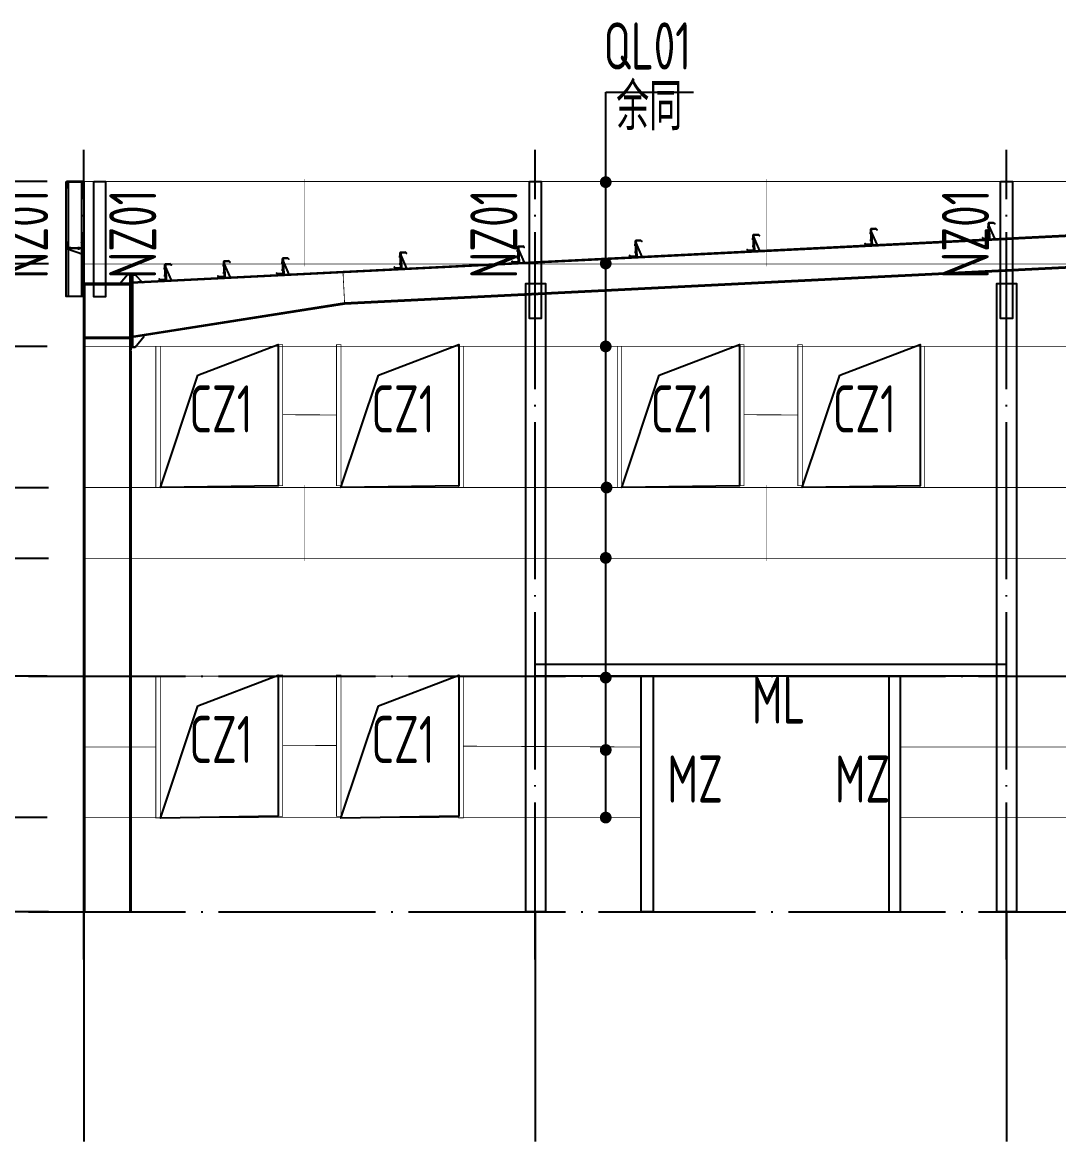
# Model space of a CAD drawing. Extents: x 180850 to 1399066, y 113487 to 334416.
# Drawn here: x 1060377 to 1073573, y 159531 to 173783 of the extents above; entities that cross this region are included whole.
import ezdxf
from ezdxf.enums import TextEntityAlignment as Align

# ---------------------------------------------------------------- set-up
doc = ezdxf.new("R2010")
doc.units = 0
doc.header["$LTSCALE"] = 1000
doc.linetypes.add('DOTE', pattern=[2.42, 2, -0.2, 0.02, -0.2])
doc.layers.add('_0', color=7, linetype='Continuous', lineweight=25)
for name, color, linetype in [('AXIS', 3, 'Continuous'), ('DOTE', 1, 'Continuous'), ('GL', 150, 'Continuous'), ('GZ', 50, 'Continuous'), ('LT', 27, 'Continuous'), ('PUB_DIM', 3, 'Continuous'), ('PZ', 202, 'Continuous'), ('TEXT', 7, 'Continuous'), ('THIN', 7, 'Continuous')]:
    doc.layers.add(name, color=color, linetype=linetype)
doc.styles.add('_TCH_DIM_T3', font='SIMPLEX', dxfattribs={"width": 0.705882, "bigfont": 'GBCBIG'})
doc.styles.add('TSSD_Dimension', font='Tssdeng.shx', dxfattribs={"width": 0.8, "bigfont": 'hztxt.shx'})
doc.styles.add('TSSD_Label', font='tssdeng.shx', dxfattribs={"width": 0.7, "bigfont": 'hztxt.shx'})
doc.styles.add('TSSD_Norm', font='tssdeng.shx', dxfattribs={"bigfont": 'hztxt.shx'})
doc.dimstyles.new('_TCH_ARCH&&150', dxfattribs={"dimtxt": 446.25, "dimasz": 150, "dimexe": 375, "dimexo": 450, "dimgap": 189.375, "dimtad": 1, "dimdec": 0, "dimzin": 0, "dimdsep": 46, "dimtxsty": '_TCH_DIM_T3', "dimblk": 'ARCHTICK', "dimcen": 0.09, "dimclrd": 3, "dimclre": 3, "dimclrt": 7, "dimazin": 2, "dimtfac": 1, "dimtdec": 0, "dimtix": 1, "dimtmove": 2, "dimatfit": 3, "dimfxl": 1, "dimtolj": 1, "dimtzin": 0, "dimarcsym": 0})

# ---------------------------------------------------------------- blocks, each defined once
blk = doc.blocks.new('_ArchTick')
at = {"color": 0, "linetype": 'ByBlock', "const_width": 0.4}
blk.add_lwpolyline([(-0.5, -0.5), (0.5, 0.5)], dxfattribs=at)
blk = doc.blocks.new('*D682')
at = {"layer": 'Defpoints', "color": 0, "transparency": 16777216}
for p in [(1059735, 163657), (1061143, 163657), (1061138, 162457)]:
    blk.add_point(p, dxfattribs=at)
at = {"layer": 'PUB_DIM', "color": 3, "lineweight": -2, "transparency": 16777216}
for p, q in [((1059735, 163657), (1059735, 163807)), ((1060693, 163657), (1059360, 163657)), ((1059735, 162457), (1059735, 163657)), ((1060688, 162457), (1059360, 162457)), ((1059735, 162457), (1059735, 162307))]:
    blk.add_line(p, q, dxfattribs=at)
at = {"layer": 'PUB_DIM', "color": 3, "lineweight": -2, "transparency": 16777216, "xscale": 150, "yscale": 150, "zscale": 150}
for p, rotation in [((1059735, 163657), 270), ((1059735, 162457), 90)]:
    blk.add_blockref('_ArchTick', p, dxfattribs=dict(at, rotation=rotation))
at = {"layer": 'PUB_DIM', "color": 7, "transparency": 16777216, "insert": (1059322, 163057), "char_height": 446.2, "attachment_point": 5, "rotation": 90, "style": '_TCH_DIM_T3'}
blk.add_mtext('\\A1;1200', dxfattribs=at)
blk = doc.blocks.new('*D683')
at = {"layer": 'Defpoints', "color": 0, "transparency": 16777216}
for p in [(1059735, 165457), (1061143, 165457), (1061143, 163657)]:
    blk.add_point(p, dxfattribs=at)
at = {"layer": 'PUB_DIM', "color": 3, "lineweight": -2, "transparency": 16777216}
for p, q in [((1060693, 165457), (1059360, 165457)), ((1059735, 163657), (1059735, 165457)), ((1060693, 163657), (1059360, 163657))]:
    blk.add_line(p, q, dxfattribs=at)
at = {"layer": 'PUB_DIM', "color": 3, "lineweight": -2, "transparency": 16777216, "xscale": 150, "yscale": 150, "zscale": 150}
for p, rotation in [((1059735, 165457), 90), ((1059735, 163657), 270)]:
    blk.add_blockref('_ArchTick', p, dxfattribs=dict(at, rotation=rotation))
at = {"layer": 'PUB_DIM', "color": 7, "transparency": 16777216, "insert": (1059322, 164557), "char_height": 446.2, "attachment_point": 5, "rotation": 90, "style": '_TCH_DIM_T3'}
blk.add_mtext('\\A1;1800', dxfattribs=at)
blk = doc.blocks.new('*D684')
at = {"layer": 'Defpoints', "color": 0, "transparency": 16777216}
for p in [(1059735, 166957), (1061159, 166957), (1061143, 165457)]:
    blk.add_point(p, dxfattribs=at)
at = {"layer": 'PUB_DIM', "color": 3, "lineweight": -2, "transparency": 16777216}
for p, q in [((1060709, 166957), (1059360, 166957)), ((1059735, 165457), (1059735, 166957)), ((1060693, 165457), (1059360, 165457))]:
    blk.add_line(p, q, dxfattribs=at)
at = {"layer": 'PUB_DIM', "color": 3, "lineweight": -2, "transparency": 16777216, "xscale": 150, "yscale": 150, "zscale": 150}
for p, rotation in [((1059735, 166957), 90), ((1059735, 165457), 270)]:
    blk.add_blockref('_ArchTick', p, dxfattribs=dict(at, rotation=rotation))
at = {"layer": 'PUB_DIM', "color": 7, "transparency": 16777216, "insert": (1059322, 166207), "char_height": 446.2, "attachment_point": 5, "rotation": 90, "style": '_TCH_DIM_T3'}
blk.add_mtext('\\A1;1500', dxfattribs=at)
blk = doc.blocks.new('*D685')
at = {"layer": 'Defpoints', "color": 0, "transparency": 16777216}
for p in [(1059735, 169657), (1061143, 169657), (1061159, 167857)]:
    blk.add_point(p, dxfattribs=at)
at = {"layer": 'PUB_DIM', "color": 3, "lineweight": -2, "transparency": 16777216}
for p, q in [((1060693, 169657), (1059360, 169657)), ((1059735, 167857), (1059735, 169657)), ((1060709, 167857), (1059360, 167857))]:
    blk.add_line(p, q, dxfattribs=at)
at = {"layer": 'PUB_DIM', "color": 3, "lineweight": -2, "transparency": 16777216, "xscale": 150, "yscale": 150, "zscale": 150}
for p, rotation in [((1059735, 169657), 90), ((1059735, 167857), 270)]:
    blk.add_blockref('_ArchTick', p, dxfattribs=dict(at, rotation=rotation))
at = {"layer": 'PUB_DIM', "color": 7, "transparency": 16777216, "insert": (1059322, 168757), "char_height": 446.2, "attachment_point": 5, "rotation": 90, "style": '_TCH_DIM_T3'}
blk.add_mtext('\\A1;1800', dxfattribs=at)
blk = doc.blocks.new('*D686')
at = {"layer": 'Defpoints', "color": 0, "transparency": 16777216}
for p in [(1059701, 170707), (1061159, 170707), (1061143, 169657)]:
    blk.add_point(p, dxfattribs=at)
at = {"layer": 'PUB_DIM', "color": 3, "lineweight": -2, "transparency": 16777216}
for p, q in [((1059701, 170707), (1059701, 170857)), ((1060709, 170707), (1059326, 170707)), ((1059701, 169657), (1059701, 170707)), ((1060693, 169657), (1059326, 169657)), ((1059701, 169657), (1059701, 169507))]:
    blk.add_line(p, q, dxfattribs=at)
at = {"layer": 'PUB_DIM', "color": 3, "lineweight": -2, "transparency": 16777216, "xscale": 150, "yscale": 150, "zscale": 150}
for p, rotation in [((1059701, 170707), 270), ((1059701, 169657), 90)]:
    blk.add_blockref('_ArchTick', p, dxfattribs=dict(at, rotation=rotation))
at = {"layer": 'PUB_DIM', "color": 7, "transparency": 16777216, "insert": (1059289, 170182), "char_height": 446.2, "attachment_point": 5, "rotation": 90, "style": '_TCH_DIM_T3'}
blk.add_mtext('\\A1;1050', dxfattribs=at)
blk = doc.blocks.new('*D687')
at = {"color": 3, "lineweight": -2, "transparency": 16777216}
for p, q in [((1060674, 171757), (1058235, 171757)), ((1058610, 162457), (1058610, 171757)), ((1060709, 162457), (1058235, 162457))]:
    blk.add_line(p, q, dxfattribs=at)
at = {"layer": 'Defpoints', "color": 0, "transparency": 16777216}
for p in [(1058610, 171757), (1061124, 171757), (1061159, 162457)]:
    blk.add_point(p, dxfattribs=at)
at = {"color": 3, "lineweight": -2, "transparency": 16777216, "xscale": 150, "yscale": 150, "zscale": 150}
for p, rotation in [((1058610, 171757), 90), ((1058610, 162457), 270)]:
    blk.add_blockref('_ArchTick', p, dxfattribs=dict(at, rotation=rotation))
at = {"color": 7, "transparency": 16777216, "insert": (1058197, 167107), "char_height": 446.2, "attachment_point": 5, "rotation": 90, "style": '_TCH_DIM_T3'}
blk.add_mtext('\\A1;9300', dxfattribs=at)
blk = doc.blocks.new('*D688')
at = {"layer": 'Defpoints', "color": 0, "transparency": 16777216}
for p in [(1061159, 167857), (1059735, 166957), (1061159, 166957)]:
    blk.add_point(p, dxfattribs=at)
at = {"layer": 'PUB_DIM', "color": 3, "lineweight": -2, "transparency": 16777216}
for p, q in [((1059735, 167857), (1059735, 168007)), ((1060709, 167857), (1059360, 167857)), ((1059735, 167857), (1059735, 166957)), ((1060709, 166957), (1059360, 166957)), ((1059735, 166957), (1059735, 166807))]:
    blk.add_line(p, q, dxfattribs=at)
at = {"layer": 'PUB_DIM', "color": 3, "lineweight": -2, "transparency": 16777216, "xscale": 150, "yscale": 150, "zscale": 150}
for p, rotation in [((1059735, 167857), 270), ((1059735, 166957), 90)]:
    blk.add_blockref('_ArchTick', p, dxfattribs=dict(at, rotation=rotation))
at = {"layer": 'PUB_DIM', "color": 7, "transparency": 16777216, "insert": (1059322, 167407), "char_height": 446.2, "attachment_point": 5, "rotation": 90, "style": '_TCH_DIM_T3'}
blk.add_mtext('\\A1;900', dxfattribs=at)
blk = doc.blocks.new('*D689')
at = {"layer": 'Defpoints', "color": 0, "transparency": 16777216}
for p in [(1061143, 171757), (1059701, 170707), (1061159, 170707)]:
    blk.add_point(p, dxfattribs=at)
at = {"layer": 'PUB_DIM', "color": 3, "lineweight": -2, "transparency": 16777216}
for p, q in [((1059701, 171757), (1059701, 171907)), ((1060693, 171757), (1059326, 171757)), ((1059701, 171757), (1059701, 170707)), ((1060709, 170707), (1059326, 170707)), ((1059701, 170707), (1059701, 170557))]:
    blk.add_line(p, q, dxfattribs=at)
at = {"layer": 'PUB_DIM', "color": 3, "lineweight": -2, "transparency": 16777216, "xscale": 150, "yscale": 150, "zscale": 150}
for p, rotation in [((1059701, 171757), 270), ((1059701, 170707), 90)]:
    blk.add_blockref('_ArchTick', p, dxfattribs=dict(at, rotation=rotation))
at = {"layer": 'PUB_DIM', "color": 7, "transparency": 16777216, "insert": (1059289, 171232), "char_height": 446.2, "attachment_point": 5, "rotation": 90, "style": '_TCH_DIM_T3'}
blk.add_mtext('\\A1;1050', dxfattribs=at)
blk = doc.blocks.new('A$C68553040')
at = {"layer": 'GL'}
for p, q in [((18004, 8874), (830, 8015)), ((18004, 8862), (830, 8003)), ((13520, 8249, 0), (3547, 7751)), ((13521, 8237, 0), (3548, 7739)), ((3546, 7750), (832, 7323)), ((3546, 7750), (832, 7323)), ((3548, 7739), (832, 7311)), ((3548, 7739), (832, 7311))]:
    blk.add_line(p, q, dxfattribs=at)
at = {"layer": 'GL', "color": 6, "const_width": 10}
blk.add_lwpolyline([(3527, 8150), (3548, 7739)], dxfattribs=at)
blk.add_lwpolyline([(3527, 8150), (3548, 7739)], dxfattribs=at)
at = {"layer": 'GZ'}
for p, q in [((226, 0, 4), (226, 7986, 0)), ((240, 0, 4), (240, 7986, 0)), ((812, 7315, -8), (240, 7315, -4)), ((812, 7315, -8), (240, 7315, -4)), ((812, 7301, -8), (240, 7301, -4)), ((812, 7301, -8), (240, 7301, -4)), ((812, 7141, -4), (812, 0, 0)), ((826, 7141, -4), (826, 0, 0))]:
    blk.add_line(p, q, dxfattribs=at)
at = {"layer": 'GZ', "elevation": -2}
blk.add_lwpolyline([(226, 7986), (812, 7986), (812, 8000), (226, 8000)], close=True, dxfattribs=at)
at = {"layer": 'LT'}
for p, q in [((1, 9285), (1, 9233)), ((5, 9236), (5, 9282)), ((226, 9300), (6, 9300)), ((6, 9300), (6, 9297)), ((6, 9297), (226, 9297)), ((210, 9297), (12, 9297)), ((16, 9293), (207, 9293)), ((218, 9282), (218, 9236)), ((221, 9233), (221, 9285)), ((226, 9297), (226, 9300)), ((12, 9222), (24, 9222)), ((24, 9225), (16, 9225)), ((24, 9222), (24, 9225)), ((199, 9225), (199, 9222)), ((207, 9225), (199, 9225)), ((199, 9222), (210, 9222)), ((0, 8463), (0, 8515)), ((3, 8512), (3, 8466)), ((5, 8448), (5, 8452)), ((5, 8452), (225, 8452)), ((225, 8448), (5, 8448)), ((5, 8448), (225, 8369)), ((11, 8527), (23, 8527)), ((209, 8452), (11, 8452)), ((23, 8523), (15, 8523)), ((15, 8455), (205, 8455)), ((23, 8527), (23, 8523)), ((53, 8429), (53, 8468)), ((164, 8429), (164, 8468)), ((198, 8523), (198, 8527)), ((198, 8527), (209, 8527)), ((205, 8523), (198, 8523)), ((217, 8466), (217, 8512)), ((220, 8515), (220, 8463)), ((225, 8452), (225, 8448))]:
    blk.add_line(p, q, dxfattribs=at)
at = {"layer": 'LT', "color": 1, "linetype": 'Continuous'}
for p, q in [((11769, 8715, -4), (11729, 8713, -4)), ((11769, 8715, -4), (11729, 8713, -4)), ((8772, 8565, -4), (8732, 8563, -4)), ((8772, 8565, -4), (8732, 8563, -4)), ((10270, 8640, -4), (10231, 8638, -4)), ((10270, 8640, -4), (10231, 8638, -4)), ((11773, 8623, -4), (11733, 8621, -4)), ((11773, 8623, -4), (11733, 8621, -4)), ((5776, 8415, -4), (5736, 8413, -4)), ((5776, 8415, -4), (5736, 8413, -4)), ((7274, 8490, -4), (7234, 8488, -4)), ((7274, 8490, -4), (7234, 8488, -4)), ((8777, 8473, -4), (8737, 8471, -4)), ((8777, 8473, -4), (8737, 8471, -4)), ((10275, 8548, -4), (10235, 8546, -4)), ((10275, 8548, -4), (10235, 8546, -4)), ((4278, 8340, -4), (4238, 8338, -4)), ((4278, 8340, -4), (4238, 8338, -4)), ((5781, 8324, -4), (5741, 8322, -4)), ((5781, 8324, -4), (5741, 8322, -4)), ((7279, 8398, -4), (7239, 8396, -4)), ((7279, 8398, -4), (7239, 8396, -4)), ((1282, 8190, -4), (1242, 8188, -4)), ((1282, 8190, -4), (1242, 8188, -4)), ((2031, 8228, -4), (1991, 8226, -4)), ((2031, 8228, -4), (1991, 8226, -4)), ((2035, 8136, -4), (1995, 8134, -4)), ((2035, 8136, -4), (1995, 8134, -4)), ((2780, 8265, -4), (2740, 8263, -4)), ((2780, 8265, -4), (2740, 8263, -4)), ((2784, 8174, -4), (2745, 8172, -4)), ((2784, 8174, -4), (2745, 8172, -4)), ((4283, 8249, -4), (4243, 8247, -4)), ((4283, 8249, -4), (4243, 8247, -4)), ((1286, 8099, -4), (1246, 8097, -4)), ((1286, 8099, -4), (1246, 8097, -4))]:
    blk.add_line(p, q, dxfattribs=at)
at = {"layer": 'LT'}
for points in [[(225, 7836), (1, 7836), (1, 9297), (225, 9297)], [(195, 7836), (31, 7836), (31, 9297), (195, 9297)], [(11747, 8753), (11753, 8754), (11762, 8562), (11756, 8561)], [(11753, 8744), (11762, 8562), (11832, 8565)], [(8750, 8603), (8756, 8604), (8766, 8412), (8760, 8412)], [(8757, 8594), (8766, 8412), (8836, 8415)], [(10248, 8678), (10254, 8679), (10264, 8487), (10258, 8487)], [(10255, 8669), (10264, 8487), (10334, 8490)], [(5754, 8454), (5760, 8454), (5770, 8262), (5764, 8262)], [(5761, 8444), (5770, 8262), (5839, 8266)], [(7252, 8529), (7258, 8529), (7268, 8337), (7262, 8337)], [(7259, 8519), (7268, 8337), (7338, 8341)], [(2009, 8266), (2015, 8267), (2024, 8075), (2018, 8075)], [(2758, 8304), (2764, 8304), (2773, 8112), (2767, 8112)], [(2764, 8294), (2773, 8112), (2843, 8116)], [(4256, 8379), (4262, 8379), (4271, 8187), (4265, 8187)], [(4262, 8369), (4271, 8187), (4341, 8191)], [(1260, 8229), (1266, 8229), (1275, 8037), (1269, 8037)], [(1266, 8219), (1275, 8037), (1345, 8041)], [(2015, 8257), (2024, 8075), (2094, 8078)]]:
    blk.add_lwpolyline(points, close=True, dxfattribs=at)
at = {"layer": 'LT', "elevation": -4}
for points in [[(10248, 8683, -0.414214), (10258, 8694), (10313, 8697), (10327, 8684), (10329, 8686), (10314, 8700), (10254, 8697, 0.414214), (10245, 8686), (10254, 8509, -0.414214), (10244, 8499), (10189, 8496), (10175, 8509), (10173, 8507), (10188, 8493), (10247, 8496, 0.414214), (10257, 8507), (10248, 8683)], [(11746, 8758, -0.414214), (11756, 8769), (11811, 8772), (11826, 8759), (11828, 8761), (11813, 8775), (11753, 8772, 0.414214), (11743, 8761), (11752, 8584, -0.414214), (11742, 8574), (11687, 8571), (11673, 8584), (11671, 8582), (11686, 8568), (11746, 8571, 0.414214), (11755, 8581), (11746, 8758)], [(8750, 8608, -0.414214), (8760, 8619), (8815, 8622), (8829, 8609), (8831, 8611), (8816, 8625), (8756, 8622, 0.414214), (8747, 8611), (8756, 8435, -0.414214), (8746, 8424), (8691, 8421), (8676, 8434), (8674, 8432), (8689, 8418), (8749, 8421, 0.414214), (8759, 8432), (8750, 8608)], [(5754, 8459, -0.414214), (5763, 8469), (5819, 8472), (5833, 8459), (5835, 8461), (5820, 8475), (5760, 8472, 0.414214), (5751, 8461), (5759, 8285, -0.414214), (5750, 8274), (5694, 8271), (5680, 8284), (5678, 8282), (5693, 8268), (5753, 8271, 0.414214), (5763, 8282), (5754, 8459)], [(7252, 8534, -0.414214), (7261, 8544), (7317, 8547), (7331, 8534), (7333, 8536), (7318, 8550), (7258, 8547, 0.414214), (7249, 8536), (7258, 8360, -0.414214), (7248, 8349), (7192, 8346), (7178, 8359), (7176, 8357), (7191, 8343), (7251, 8346, 0.414214), (7261, 8357), (7252, 8534)], [(2008, 8271, -0.414214), (2018, 8282), (2074, 8285), (2088, 8272), (2090, 8274), (2075, 8288), (2015, 8285, 0.414214), (2005, 8274), (2014, 8097, -0.414214), (2005, 8087), (1949, 8084), (1935, 8097), (1933, 8095), (1948, 8081), (2008, 8084, 0.414214), (2017, 8095), (2008, 8271)], [(2758, 8309, -0.414214), (2767, 8319), (2823, 8322), (2837, 8309), (2839, 8312), (2824, 8325), (2764, 8322, 0.414214), (2754, 8312), (2763, 8135, -0.414214), (2754, 8124), (2698, 8122), (2684, 8134), (2682, 8132), (2697, 8119), (2757, 8122, 0.414214), (2766, 8132), (2758, 8309)], [(4256, 8384, -0.414214), (4265, 8394), (4321, 8397), (4335, 8384), (4337, 8386), (4322, 8400), (4262, 8397, 0.414214), (4252, 8387), (4261, 8210, -0.414214), (4252, 8199), (4196, 8197), (4182, 8209), (4180, 8207), (4195, 8193), (4255, 8196, 0.414214), (4264, 8207), (4256, 8384)], [(1259, 8234, -0.414214), (1269, 8244), (1325, 8247), (1339, 8234), (1341, 8237), (1326, 8250), (1266, 8247, 0.414214), (1256, 8237), (1265, 8060, -0.414214), (1256, 8049), (1200, 8047), (1186, 8059), (1184, 8057), (1199, 8044), (1259, 8047, 0.414214), (1268, 8057), (1259, 8234)]]:
    blk.add_lwpolyline(points, format="xyb", dxfattribs=at)
at = {"layer": 'LT'}
for centre, start, end in [((12, 9285), 90, 180), ((16, 9282), 90, 180), ((207, 9282), 0, 90), ((210, 9285), 0, 90), ((12, 9233), 180, 270), ((16, 9236), 180, 270), ((207, 9236), 270, 0), ((210, 9233), 270, 0), ((11, 8515), 90, 180), ((11, 8463), 180, 270), ((15, 8512), 90, 180), ((15, 8466), 180, 270), ((205, 8512), 0, 90), ((205, 8466), 270, 0), ((209, 8515), 0, 90), ((209, 8463), 270, 0)]:
    blk.add_arc(centre, 11.3, start, end, dxfattribs=at)
at = {"layer": 'LT', "color": 1, "linetype": 'Continuous'}
for points in [[(11746, 8701, -4), (11745, 8726, -4), (11755, 8702, -4), (11754, 8726, -4)], [(11746, 8701, -4), (11745, 8726, -4), (11755, 8702, -4), (11754, 8726, -4)], [(8750, 8551, -4), (8749, 8576, -4), (8759, 8552, -4), (8758, 8576, -4)], [(8750, 8551, -4), (8749, 8576, -4), (8759, 8552, -4), (8758, 8576, -4)], [(10248, 8626, -4), (10247, 8651, -4), (10257, 8627, -4), (10256, 8651, -4)], [(10248, 8626, -4), (10247, 8651, -4), (10257, 8627, -4), (10256, 8651, -4)], [(10251, 8559, -4), (10253, 8535, -4), (10260, 8560, -4), (10262, 8535, -4)], [(10251, 8559, -4), (10253, 8535, -4), (10260, 8560, -4), (10262, 8535, -4)], [(11749, 8634, -4), (11751, 8610, -4), (11758, 8635, -4), (11760, 8610, -4)], [(11749, 8634, -4), (11751, 8610, -4), (11758, 8635, -4), (11760, 8610, -4)], [(5754, 8402, -4), (5752, 8426, -4), (5763, 8402, -4), (5761, 8426, -4)], [(5754, 8402, -4), (5752, 8426, -4), (5763, 8402, -4), (5761, 8426, -4)], [(7252, 8476, -4), (7251, 8501, -4), (7261, 8477, -4), (7260, 8501, -4)], [(7252, 8476, -4), (7251, 8501, -4), (7261, 8477, -4), (7260, 8501, -4)], [(7255, 8410, -4), (7256, 8385, -4), (7264, 8410, -4), (7265, 8386, -4)], [(7255, 8410, -4), (7256, 8385, -4), (7264, 8410, -4), (7265, 8386, -4)], [(8753, 8484, -4), (8754, 8460, -4), (8762, 8485, -4), (8763, 8460, -4)], [(8753, 8484, -4), (8754, 8460, -4), (8762, 8485, -4), (8763, 8460, -4)], [(2757, 8252, -4), (2756, 8276, -4), (2766, 8252, -4), (2765, 8277, -4)], [(2757, 8252, -4), (2756, 8276, -4), (2766, 8252, -4), (2765, 8277, -4)], [(4255, 8327, -4), (4254, 8351, -4), (4264, 8327, -4), (4263, 8352, -4)], [(4255, 8327, -4), (4254, 8351, -4), (4264, 8327, -4), (4263, 8352, -4)], [(5757, 8335, -4), (5758, 8310, -4), (5766, 8335, -4), (5767, 8311, -4)], [(5757, 8335, -4), (5758, 8310, -4), (5766, 8335, -4), (5767, 8311, -4)], [(1259, 8177, -4), (1258, 8201, -4), (1268, 8177, -4), (1267, 8202, -4)], [(1259, 8177, -4), (1258, 8201, -4), (1268, 8177, -4), (1267, 8202, -4)], [(2008, 8214, -4), (2007, 8239, -4), (2017, 8215, -4), (2016, 8239, -4)], [(2008, 8214, -4), (2007, 8239, -4), (2017, 8215, -4), (2016, 8239, -4)], [(2012, 8147, -4), (2013, 8123, -4), (2021, 8148, -4), (2022, 8123, -4)], [(2012, 8147, -4), (2013, 8123, -4), (2021, 8148, -4), (2022, 8123, -4)], [(2761, 8185, -4), (2762, 8160, -4), (2770, 8185, -4), (2771, 8161, -4)], [(2761, 8185, -4), (2762, 8160, -4), (2770, 8185, -4), (2771, 8161, -4)], [(4259, 8260, -4), (4260, 8235, -4), (4268, 8260, -4), (4269, 8236, -4)], [(4259, 8260, -4), (4260, 8235, -4), (4268, 8260, -4), (4269, 8236, -4)], [(1263, 8110, -4), (1264, 8085, -4), (1272, 8110, -4), (1273, 8086, -4)], [(1263, 8110, -4), (1264, 8085, -4), (1272, 8110, -4), (1273, 8086, -4)]]:
    blk.add_solid(points, dxfattribs=at)
at = {"layer": 'LT'}
for points in [[(65, 8455), (41, 8455), (65, 8448), (41, 8448)], [(176, 8455), (151, 8455), (176, 8448), (151, 8448)]]:
    blk.add_solid(points, dxfattribs=at)
at = {"layer": 'PZ'}
for p, q in [((782, 8110, -4), (690, 8000, -4)), ((812, 8110, -4), (782, 8110, -4)), ((812, 8110, -4), (782, 8110, -4)), ((812, 8110, -4), (812, 7141, -4)), ((812, 8110, -4), (852, 8110, -4)), ((832, 7191, -4), (832, 8110, -4)), ((852, 8110, -4), (882, 8111, -4)), ((852, 8110, -4), (882, 8111, -4)), ((852, 7191, -4), (852, 8110, -4)), ((882, 8111, -4), (979, 8010, -4)), ((882, 7191, -4), (995, 7328, -4)), ((812, 7141, -4), (826, 7141, -8)), ((826, 7141, -8), (832, 7191, -4)), ((832, 7191, -4), (852, 7191, -4)), ((832, 7191, -4), (852, 7191, -4)), ((852, 7191, -4), (882, 7191, -4))]:
    blk.add_line(p, q, dxfattribs=at)

msp = doc.modelspace()

# ---------------------------------------------------------------- linework, layer by layer
at = {"layer": '_0', "color": 1, "const_width": 75}
for points in [[(1067768.19, 171748.49, 1), (1067843.19, 171748.49, 1)], [(1067768.19, 170712.55, 1), (1067843.19, 170712.55, 1)], [(1067768.19, 169656.17, 1), (1067843.19, 169656.17, 1)], [(1067778.82, 167859.84, 1), (1067853.82, 167859.84, 1)], [(1067768.19, 166964.1, 1), (1067843.19, 166964.1, 1)], [(1067768.19, 165439.52, 1), (1067843.19, 165439.52, 1)], [(1067768.19, 164517.89, 1), (1067843.19, 164517.89, 1)], [(1067768.19, 163657.3, 1), (1067843.19, 163657.3, 1)]]:
    msp.add_lwpolyline(points, format="xyb", close=True, dxfattribs=at)
at = {"layer": 'AXIS', "linetype": 'ByBlock'}
for p, q in [((1067805.69, 163598.24), (1067805.69, 172894.9)), ((1067805.69, 172894.9), (1068922.74, 172894.9))]:
    msp.add_line(p, q, dxfattribs=at)
at = {"layer": 'AXIS', "color": 6, "linetype": 'ByBlock'}
for p, q in [((1072909.1, 165607.3), (1066909.1, 165607.3)), ((1072909.1, 165457.3), (1066909.1, 165457.38))]:
    msp.add_line(p, q, dxfattribs=at)
at = {"layer": 'AXIS'}
for p, q in [((1061159.1, 162457.3), (1061159.1, 159531.11)), ((1066909.1, 162457.3), (1066909.1, 159531.11)), ((1072909.1, 162457.3), (1072909.1, 159531.11))]:
    msp.add_line(p, q, dxfattribs=at)
at = {"layer": 'AXIS', "color": 3, "linetype": 'ByBlock', "const_width": 1}
for points in [[(1063974.1, 170677.3), (1063974.1, 170737.3), (1063974.1, 171727.3), (1063974.1, 171787.3)], [(1069849.1, 170677.3), (1069849.1, 170737.3), (1069849.1, 171727.3), (1069849.1, 171787.3)], [(1064039.1, 169623.92), (1064039.1, 169683.92), (1064039.1, 170677.3), (1064039.1, 170737.3)], [(1069914.1, 169623.92), (1069914.1, 169683.92), (1069914.1, 170677.3), (1069914.1, 170737.3)], [(1063974.1, 166923.92), (1063974.1, 166983.92), (1063974.1, 167830.97), (1063974.1, 167890.97)], [(1069849.1, 166923.92), (1069849.1, 166983.92), (1069849.1, 167830.97), (1069849.1, 167890.97)], [(1064034.1, 165423.92), (1064034.1, 165483.92), (1064034.1, 166923.92), (1064034.1, 166983.92)], [(1069909.1, 165577.3), (1069909.1, 165637.3), (1069909.1, 166923.92), (1069909.1, 166983.92)]]:
    msp.add_lwpolyline(points, dxfattribs=at)
at = {"layer": 'AXIS', "color": 6, "linetype": 'ByBlock'}
for points in [[(1068259.1, 165457.38), (1068409.1, 165457.38), (1068409.1, 162457.3), (1068259.1, 162457.3)], [(1071559.1, 165457.38), (1071409.1, 165457.38), (1071409.1, 162457.3), (1071559.1, 162457.3)]]:
    msp.add_lwpolyline(points, close=True, dxfattribs=at)
at = {"layer": 'DOTE', "linetype": 'DOTE'}
for p, q in [((1061159.1, 161850.89), (1061159.1, 172158.95)), ((1066909.1, 161850.89), (1066909.1, 172158.95)), ((1072909.1, 161850.89), (1072909.1, 172158.95)), ((1060453.44, 165457.3), (1097787.8, 165457.3)), ((1060453.44, 162457.3), (1097787.8, 162457.3))]:
    msp.add_line(p, q, dxfattribs=at)
at = {"layer": 'GL'}
for points in [[(1062613.09, 169290.39), (1063634.14, 169679.46), (1063634.14, 167882.84), (1062134.14, 167860.67)], [(1064913.01, 169290.39), (1065934.05, 169679.46), (1065934.05, 167882.84), (1064434.05, 167860.67)], [(1068488.09, 169290.39), (1069509.14, 169679.46), (1069509.14, 167882.84), (1068009.14, 167860.67)], [(1070788.01, 169290.39), (1071809.05, 169679.46), (1071809.05, 167882.84), (1070309.05, 167860.67)], [(1062613.09, 165081.1), (1063634.14, 165470.18), (1063634.14, 163673.55), (1062134.14, 163651.39)], [(1064913.01, 165081.1), (1065934.05, 165470.18), (1065934.05, 163673.55), (1064434.05, 163651.39)]]:
    msp.add_lwpolyline(points, close=True, dxfattribs=at)
at = {"layer": 'GZ'}
for points in [[(1061284.88, 171757.3), (1061434.88, 171757.3), (1061434.88, 170289.63), (1061284.88, 170289.63)], [(1066834.1, 171757.3), (1066984.1, 171757.3), (1066984.1, 170011.03), (1066834.1, 170011.03)], [(1072834.1, 171757.3), (1072984.1, 171757.3), (1072984.1, 170011.03), (1072834.1, 170011.03)], [(1066787.1, 162457.3), (1066787.1, 170457.3), (1067037.1, 170457.3), (1067037.1, 162457.3)], [(1072787.1, 162457.3), (1072787.1, 170457.3), (1073037.1, 170457.3), (1073037.1, 162457.3)]]:
    msp.add_lwpolyline(points, close=True, dxfattribs=at)
at = {"layer": 'LT', "linetype": 'ByBlock', "const_width": 10}
for points in [[(1096659.1, 171757.3), (1061159.1, 171757.3)], [(1096659.1, 170707.3), (1061159.1, 170707.3)], [(1096659.1, 169657.3), (1061159.1, 169657.3)], [(1063691.1, 168787.06), (1064377.1, 168783.73)], [(1069566.1, 168787.06), (1070252.1, 168783.73)], [(1096668.54, 167860.22), (1061168.54, 167860.22)], [(1096659.1, 166957.3), (1061159.1, 166957.3)], [(1096659.1, 165457.38), (1061159.1, 165457.38)], [(1062077.18, 164555.61), (1061159.1, 164555.61)], [(1063691.1, 164577.78), (1064377.1, 164574.45)], [(1065991.01, 164566.62), (1068259.1, 164555.61)], [(1073952.18, 164555.61), (1071559.1, 164555.61)], [(1068259.1, 163657.3), (1061159.1, 163657.3)], [(1086259.1, 163657.3), (1071559.1, 163657.3)]]:
    msp.add_lwpolyline(points, dxfattribs=at)
for points in [[(1062077.18, 169657.3), (1062134.14, 169657.3), (1062134.14, 167860.67), (1062077.18, 167860.67)], [(1063691.1, 169679.46), (1063634.14, 169679.46), (1063634.14, 167882.84), (1063691.1, 167882.84)], [(1064377.1, 169679.46), (1064434.05, 169679.46), (1064434.05, 167882.84), (1064377.1, 167882.84)], [(1065991.01, 169657.3), (1065934.05, 169657.3), (1065934.05, 167860.67), (1065991.01, 167860.67)], [(1067952.18, 169657.3), (1068009.14, 169657.3), (1068009.14, 167860.67), (1067952.18, 167860.67)], [(1069566.1, 169679.46), (1069509.14, 169679.46), (1069509.14, 167882.84), (1069566.1, 167882.84)], [(1070252.1, 169679.46), (1070309.05, 169679.46), (1070309.05, 167882.84), (1070252.1, 167882.84)], [(1071866.01, 169657.3), (1071809.05, 169657.3), (1071809.05, 167860.67), (1071866.01, 167860.67)], [(1063691.1, 165470.18), (1063634.14, 165470.18), (1063634.14, 163673.55), (1063691.1, 163673.55)], [(1064377.1, 165470.18), (1064434.05, 165470.18), (1064434.05, 163673.55), (1064377.1, 163673.55)], [(1062077.18, 165448.01), (1062134.14, 165448.01), (1062134.14, 163651.39), (1062077.18, 163651.39)], [(1065991.01, 165448.01), (1065934.05, 165448.01), (1065934.05, 163651.39), (1065991.01, 163651.39)]]:
    msp.add_lwpolyline(points, close=True, dxfattribs=at)

# ---------------------------------------------------------------- block references
msp.add_blockref('A$C68553040', (1060932.87, 162457.3, -4.03))

# ---------------------------------------------------------------- texts
at = {"layer": 'TEXT', "style": 'TSSD_Label', "width": 0.7}
msp.add_text('QL01', height=600, dxfattribs=at).set_placement((1068891.7, 173002.72), align=Align.BOTTOM_RIGHT)
at = {"layer": 'TEXT', "style": 'TSSD_Norm', "width": 0.7}
for p in [(1060704.94, 170517.49), (1062082.43, 170517.49), (1066681.23, 170517.49), (1072686.86, 170517.49)]:
    msp.add_text('NZ01', height=600, rotation=90, dxfattribs=at).set_placement(p)
at = {"layer": 'TEXT', "style": 'TSSD_Label', "width": 0.7}
for s, p in [('CZ1', (1062503.56, 168561.13)), ('CZ1', (1064821.55, 168561.13)), ('CZ1', (1068378.56, 168561.13)), ('CZ1', (1070696.55, 168561.13)), ('ML', (1069666.51, 164854.06)), ('CZ1', (1062503.56, 164351.85)), ('CZ1', (1064821.55, 164351.85)), ('MZ', (1068590.31, 163848.46)), ('MZ', (1070722.93, 163848.46))]:
    msp.add_text(s, height=600, dxfattribs=at).set_placement(p)
at = {"layer": 'THIN', "style": 'TSSD_Dimension', "width": 0.7}
msp.add_text('余同', height=600, dxfattribs=at).set_placement((1068778.77, 172230.57), align=Align.BOTTOM_RIGHT)

# ---------------------------------------------------------------- dimensions: what is measured, and where the dimension line sits
dim = msp.add_linear_dim(base=(1058609.52, 171757.3), p1=(1061159.1, 162457.3), p2=(1061123.55, 171757.3), angle=90, dimstyle='_TCH_ARCH&&150')
dim.commit()
dim.dimension.update_dxf_attribs({"geometry": '*D687', "text_midpoint": (1058197.02, 167107.3)})
at = {"layer": 'PUB_DIM'}
for base, p1, p2, angle, picture, middle in [((1059701.46, 170707.3), (1061143.03, 171757.3), (1061159.1, 170707.3), 270, '*D689', (1059288.96, 171232.3)), ((1059701.46, 170707.3), (1061143.03, 169657.3), (1061159.1, 170707.3), 90, '*D686', (1059288.96, 170182.3)), ((1059734.75, 169657.3), (1061159.1, 167856.95), (1061143.03, 169657.3), 90, '*D685', (1059322.25, 168757.12)), ((1059734.75, 166957.3), (1061159.1, 167856.95), (1061159.1, 166957.3), 270, '*D688', (1059322.25, 167407.12)), ((1059734.75, 166957.3), (1061143.03, 165457.38), (1061159.1, 166957.3), 90, '*D684', (1059322.25, 166207.34)), ((1059734.75, 165457.38), (1061143.03, 163657.38), (1061143.03, 165457.38), 90, '*D683', (1059322.25, 164557.38)), ((1059734.75, 163657.38), (1061137.69, 162457.3), (1061143.03, 163657.38), 90, '*D682', (1059322.25, 163057.34))]:
    dim = msp.add_linear_dim(base=base, p1=p1, p2=p2, angle=angle, dimstyle='_TCH_ARCH&&150', dxfattribs=at)
    dim.commit()
    dim.dimension.update_dxf_attribs({"geometry": picture, "text_midpoint": middle})

doc.saveas('drawing.dxf')
